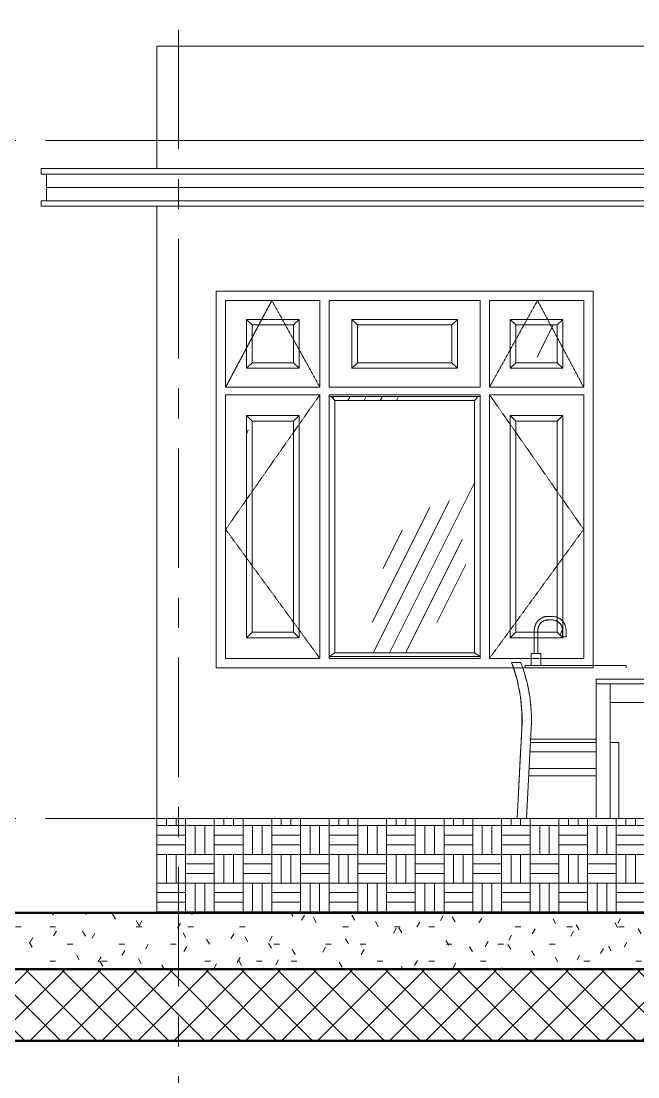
# Model space of a CAD drawing. Header units: millimetres. Extents: x 2164007 to 2324354, y -2513385 to -2308978.
# Drawn here: x 2254435 to 2257708, y -2502582 to -2496977 of the extents above; entities that cross this region are included whole.
import ezdxf

# ---------------------------------------------------------------- set-up
doc = ezdxf.new("R2010")
doc.units = ezdxf.units.MM
doc.linetypes.add('Dash 1_16_', pattern=[3.175, 1.5875, -1.5875])
doc.linetypes.add('Grid Line', pattern=[22.224999999999994, 12.7, -3.174999999999999, 3.174999999999999, -3.174999999999999])
for name, color, linetype, lineweight in [('A-DETL-GENF', 8, 'Continuous', 9), ('A-DETL-WIDE', 214, 'Continuous', 50), ('A-FLOR', 8, 'Continuous', 13), ('A-FLOR-PATT', 8, 'Continuous', 13), ('A-GLAZ', 8, 'Continuous', 13), ('A-WALL', 113, 'Continuous', 20), ('A-WALL-PATT', 8, 'Continuous', 50), ('I-FURN', 8, 'Continuous', 9), ('P-SANR-FIXT', 6, 'Continuous', 9), ('S-GRID', 8, 'Continuous', 9)]:
    doc.layers.add(name, color=color, linetype=linetype, lineweight=lineweight)
pattern_1 = [(58.997, (4651.846, 4116.619000000001), (-920.0859164882585, 2296.706267481752), [992.4019999999998, -595.4409999999999, 992.4019999999998, -1857.911]), (58.997, (4651.846, 4116.619000000001), (-920.0859164882585, 2296.706267481752), [-2580.244999999999, -595.4409999999999, 396.961, -865.5089999999998]), (58.997, (4594.696, 4164.170999999999), (-920.0859164882585, 2296.706267481752), [793.9219999999999, -992.4019999999998, 595.4409999999999, -2056.392]), (58.997, (4594.696, 4164.170999999999), (-920.0859164882585, 2296.706267481752), [-2381.764999999999, -595.4409999999999, 694.6809999999999, -766.2689999999998]), (58.997, (4594.696, 4306.826), (-920.0859164882585, 2296.706267481752), [595.4409999999999, -1190.882, 396.961, -2254.872]), (58.997, (4594.696, 4306.826), (-920.0859164882585, 2296.706267481752), [-2183.284, -595.4409999999999, 893.1619999999998, -766.2689999999998]), (58.997, (4766.146, 4164.170999999999), (-920.0859164882585, 2296.706267481752), [595.4409999999999, -1190.882, 496.2009999999999, -2155.632]), (58.997, (4937.596, 4306.826), (-920.0859164882585, 2296.706267481752), [297.7209999999999, -1488.603, 198.48, -2453.352]), (58.997, (4651.846, 4544.584), (-920.0859164882585, 2296.706267481752), [198.48, -1488.603, 198.48, -2552.592999999999]), (58.997, (4651.846, 4544.584), (-920.0859164882585, 2296.706267481752), [-1885.564, -793.9219999999999, 496.2009999999999, -1262.47]), (58.997, (5680.545999999999, 4401.929), (-920.0859164882585, 2296.706267481752), [992.4019999999998, -1488.603, 1190.882, -786.1169999999998]), (58.997, (5680.545999999999, 4259.274), (-920.0859164882585, 2296.706267481752), [1389.363, -992.4019999999998, 1488.603, -587.6369999999998]), (58.997, (5794.846, 4306.826), (-920.0859164882585, 2296.706267481752), [1587.843, -793.9219999999999, 1190.882, -865.5089999999998]), (58.997, (5966.295999999999, 4449.481), (-920.0859164882585, 2296.706267481752), [992.4019999999998, -1389.363, 793.9219999999999, -1262.47]), (58.997, (5794.846, 4734.791), (-920.0859164882585, 2296.706267481752), [496.2009999999999, -1984.804, 595.4409999999999, -1361.71]), (58.997, (6137.746, 4592.136), (-920.0859164882585, 2296.706267481752), [396.961, -1984.804, 396.961, -1659.431])]
pattern_2 = [(63.435, (4651.846, 2739.3), (-920.0997168973379, 2760.290932305043), [1143, -685.8, 1143, -685.8, -1454.051]), (63.435, (4651.846, 2739.3), (-920.0997168973379, 2760.290932305043), [-3657.6, 457.2, -996.8510000000001]), (63.435, (4594.696, 2796.45), (-920.0997168973379, 2760.290932305043), [914.4, -1143, 685.8, -685.8, -1682.651]), (63.435, (4594.696, 2796.45), (-920.0997168973379, 2760.290932305043), [-3429, 800.1, -882.551]), (63.435, (4594.696, 2967.9), (-920.0997168973379, 2760.290932305043), [685.8, -1371.6, 457.2, -685.8, -1911.251]), (63.435, (4594.696, 2967.9), (-920.0997168973379, 2760.290932305043), [-3200.4, 1028.7, -882.551]), (63.435, (4766.146, 2796.45), (-920.0997168973379, 2760.290932305043), [685.8, -1371.6, 571.5, -2482.751]), (63.435, (4937.596, 2967.9), (-920.0997168973379, 2760.290932305043), [342.9, -1714.5, 228.6, -2825.651]), (63.435, (4651.846, 3253.65), (-920.0997168973379, 2760.290932305043), [228.6, -1714.5, 228.6, -914.4, -2025.551]), (63.435, (4651.846, 3253.65), (-920.0997168973379, 2760.290932305043), [-3086.1, 571.5, -1454.051]), (63.435, (5680.545999999999, 3082.2), (-920.0997168973379, 2760.290932305043), [1143, -1714.5, 1371.6, -905.4110000000001]), (63.435, (5680.545999999999, 2910.75), (-920.0997168973379, 2760.290932305043), [1600.2, -1143, 1714.5, -676.811]), (63.435, (5794.846, 2967.9), (-920.0997168973379, 2760.290932305043), [1828.8, -914.4, 1371.6, -996.8510000000001]), (63.435, (5966.295999999999, 3139.35), (-920.0997168973379, 2760.290932305043), [1143, -1600.2, 914.4, -1454.051]), (63.435, (5794.846, 3482.25), (-920.0997168973379, 2760.290932305043), [571.5, -2286, 685.8, -1568.351]), (63.435, (6137.746, 3310.8), (-920.0997168973379, 2760.290932305043), [457.2, -2286, 457.2, -1911.251])]
pattern_3 = [(67.411, (1140.85, 2739.3), (-765.545300334225, 2760.297851282209), [1107.272, -664.363, 1107.272, -2072.964]), (67.411, (1140.85, 2739.3), (-765.545300334225, 2760.297851282209), [-2878.908, -664.363, 442.909, -965.692]), (67.411, (1093.298, 2796.45), (-765.545300334225, 2760.297851282209), [885.818, -1107.272, 664.363, -2294.419]), (67.411, (1093.298, 2796.45), (-765.545300334225, 2760.297851282209), [-2657.454, -664.363, 775.091, -854.965]), (67.411, (1093.298, 2967.9), (-765.545300334225, 2760.297851282209), [664.363, -1328.727, 442.909, -2515.873]), (67.411, (1093.298, 2967.9), (-765.545300334225, 2760.297851282209), [-2435.999, -664.363, 996.545, -854.965]), (67.411, (1235.953, 2796.45), (-765.545300334225, 2760.297851282209), [664.363, -1328.727, 553.636, -2405.146]), (67.411, (1378.608, 2967.9), (-765.545300334225, 2760.297851282209), [332.182, -1660.909, 221.454, -2737.328]), (67.411, (1140.85, 3253.65), (-765.545300334225, 2760.297851282209), [221.454, -1660.909, 221.454, -2848.055]), (67.411, (1140.85, 3253.65), (-765.545300334225, 2760.297851282209), [-2103.818, -885.818, 553.636, -1408.601]), (67.411, (1996.78, 3082.2), (-765.545300334225, 2760.297851282209), [1107.272, -1660.909, 1328.727, -877.11]), (67.411, (1996.78, 2910.75), (-765.545300334225, 2760.297851282209), [1550.181, -1107.272, 1660.909, -655.6560000000001]), (67.411, (2091.883, 2967.9), (-765.545300334225, 2760.297851282209), [1771.636, -885.818, 1328.727, -965.692]), (67.411, (2234.538, 3139.35), (-765.545300334225, 2760.297851282209), [1107.272, -1550.181, 885.818, -1408.601]), (67.411, (2091.883, 3482.25), (-765.545300334225, 2760.297851282209), [553.636, -2214.545, 664.363, -1519.328]), (67.411, (2377.193, 3310.8), (-765.545300334225, 2760.297851282209), [442.909, -2214.545, 442.909, -1851.51])]

# ---------------------------------------------------------------- blocks, each defined once
blk = doc.blocks.new('M_Sink Kitchen-Triple - 1100 x 535mm-319208-MC B-B')
at = {"layer": 'P-SANR-FIXT'}
for p, q in [((-2145.813450901416, 1073.050000000045), (-2168.038450901323, 1073.050000000045)), ((-2168.038450901323, 1054.000000000045), (-2145.813450901416, 1054.000000000045)), ((-2241.063450901319, 1000.025000000051), (-2241.063450901319, 876.2000000000771)), ((-2222.013450901321, 876.2000000000771), (-2222.013450901321, 1000.025000000051)), ((-2091.838450901418, 1000.025000000047), (-2091.838450901418, 965.1000000000482)), ((-2072.788450901411, 965.1000000000541), (-2091.838450901411, 965.1000000000541)), ((-2072.788450901418, 965.1000000000482), (-2072.788450901418, 1000.025000000047)), ((-2256.938450901328, 876.2000000000771), (-2256.938450901328, 812.7000000000438)), ((-2256.938450901323, 876.2000000000771), (-2256.938450901323, 812.7000000000438)), ((-2256.301619870738, 876.2000000000844), (-2231.538450901319, 876.2000000000844)), ((-2256.301619870736, 876.2000000000844), (-2256.301619870736, 876.2000000000844)), ((-2231.538450901319, 876.2000000000844), (-2206.775281931898, 876.2000000000844)), ((-2206.775281931896, 876.2000000000844), (-2206.775281931896, 876.2000000000844)), ((-2206.138450901322, 812.7000000000438), (-2206.138450901322, 876.2000000000771)), ((-2206.138450901322, 812.7000000000438), (-2206.138450901322, 876.2000000000771)), ((-2288.688450901323, 812.700000000052), (-1753.688450901323, 812.700000000052)), ((-2288.688450901323, 799.9999999999967), (-2288.688450901323, 812.700000000052)), ((-1753.688450901323, 799.9999999999967), (-1753.688450901323, 812.700000000052))]:
    blk.add_line(p, q, dxfattribs=at)
at = {"layer": 'P-SANR-FIXT', "flags": 128}
for points in [[(-2168.038450901323, 1073.050000000045), (-2170.958672030302, 1072.991587788966), (-2173.874221428421, 1072.816444602795), (-2176.780434838596, 1072.524850633276), (-2179.672662939327, 1072.117272368554), (-2182.546278782632, 1071.594361846904), (-2185.396685196164, 1070.956955613613), (-2188.219322137717, 1070.206073382692), (-2191.009673990314, 1069.342916405519), (-2193.763276786236, 1068.368865549128), (-2196.475725348413, 1067.285479087107), (-2199.142680337765, 1066.094490206683), (-2201.759875195241, 1064.797804236003), (-2204.323122967362, 1063.397495596006), (-2206.828323004495, 1061.895804481804), (-2209.271467520993, 1060.295133278829), (-2211.64864800681, 1058.598042719545), (-2213.956061480271, 1056.807247786835), (-2216.190016572036, 1054.925613370563), (-2218.346939430521, 1052.956149684403), (-2220.423379439257, 1050.902007450126), (-2222.416014737194, 1048.766472857112), (-2224.321657532917, 1046.552962305149), (-2226.137259204475, 1044.265016938936), (-2227.8599151765, 1041.906296982987), (-2229.486869566916, 1039.480575886071), (-2231.015519595765, 1036.991734284472), (-2232.443419749093, 1034.443753793837), (-2233.768285691259, 1031.840710639407), (-2234.987997919377, 1029.186769134942), (-2236.100605154077, 1026.486175020706), (-2237.104327461124, 1023.743248671192), (-2237.997559098942, 1020.962378183423), (-2238.778871087457, 1018.148012356964), (-2239.447013494158, 1015.304653576768), (-2240.000917433729, 1012.436850610341), (-2240.439696778017, 1009.549191330654), (-2240.762649573681, 1006.646295376556), (-2240.969259165136, 1003.732806762324), (-2241.059195021114, 1000.813386448232), (-2241.063450901319, 1000.025000000051)], [(-2097.071978044353, 1054.402563835919), (-2099.285488596314, 1056.308206631641), (-2101.573433962527, 1058.123808303203), (-2103.932153918476, 1059.846464275228), (-2106.357875015394, 1061.473418665644), (-2108.846716616991, 1063.002068694494), (-2111.394697107628, 1064.429968847819), (-2113.99774026206, 1065.754834789984), (-2116.651681766521, 1066.974547018103), (-2119.352275880757, 1068.087154252803), (-2122.095202230275, 1069.090876559848), (-2124.876072718042, 1069.984108197666), (-2127.690438544501, 1070.765420186183), (-2130.533797324695, 1071.433562592888), (-2133.401600291124, 1071.987466532455), (-2136.289259570813, 1072.426245876745), (-2139.19215552491, 1072.74919867241), (-2142.105644139141, 1072.955808263864), (-2145.025064453238, 1073.045744119838), (-2145.813450901416, 1073.050000000045)], [(-2222.013450901321, 1000.025000000051), (-2221.970276658346, 1002.183424312772), (-2221.840822999003, 1004.338395607037), (-2221.625297021534, 1006.486466388467), (-2221.324043521519, 1008.624200202054), (-2220.937544440301, 1010.748177129715), (-2220.466418093957, 1012.854999261451), (-2219.911418184144, 1014.941296131301), (-2219.273432592319, 1017.003730109304), (-2218.553481959334, 1019.039001741073), (-2217.752718052628, 1021.043855026159), (-2216.872421923617, 1023.015082626986), (-2215.914001858331, 1024.949530999903), (-2214.878991124423, 1026.844105440165), (-2213.769045518271, 1028.695775032829), (-2212.585940716069, 1030.501577501545), (-2211.331569433126, 1032.258623947583), (-2210.0079383959, 1033.964103471445), (-2208.617165131701, 1035.615287669711), (-2207.16147458106, 1037.209534999887), (-2205.643195538335, 1038.744295006349), (-2204.064756926105, 1040.217112400472), (-2202.428683909437, 1041.625630988619), (-2200.737593856153, 1042.967597441508), (-2198.99419214958, 1044.240864899094), (-2197.201267860554, 1045.443396405052), (-2195.36168928546, 1046.573268165508), (-2193.4783993576, 1047.628672626662), (-2191.554410939108, 1048.607921366523), (-2189.592802001023, 1049.509447796001), (-2187.5967106992, 1050.331809665131), (-2185.569330353903, 1051.073691370334), (-2183.513904341205, 1051.733906059157), (-2181.433720904258, 1052.311397528929), (-2179.332107892812, 1052.805241916494), (-2177.212427439364, 1053.214649176171), (-2175.078070580462, 1053.538964343695), (-2172.932451831786, 1053.777668583968), (-2170.779003725614, 1053.930380021129), (-2168.621171319542, 1053.99685434946), (-2168.038450901323, 1054.000000000045)], [(-2145.813450901416, 1054.000000000045), (-2143.655026588693, 1053.95682575707), (-2141.50005529443, 1053.827372097729), (-2139.351984512996, 1053.61184612026), (-2137.214250699413, 1053.310592620247), (-2135.090273771753, 1052.924093539026), (-2132.983451640012, 1052.452967192685), (-2130.897154770169, 1051.897967282868), (-2128.834720792162, 1051.259981691047), (-2126.799449160394, 1050.540031058064), (-2124.794595875306, 1049.739267151354), (-2122.823368274482, 1048.858971022347), (-2120.888919901563, 1047.90055095706), (-2118.994345461301, 1046.865540223148), (-2117.142675868637, 1045.755594616997), (-2115.33687339992, 1044.572489814797), (-2113.57982695388, 1043.31811853185), (-2111.87434743002, 1041.99448749463), (-2110.223163231757, 1040.603714230425), (-2108.628915901576, 1039.148023679787), (-2107.094155895116, 1037.629744637059), (-2105.621338500991, 1036.051306024831), (-2104.212819912846, 1034.415233008168), (-2102.870853459955, 1032.724142954879), (-2101.597586002371, 1030.980741248309), (-2100.395054496411, 1029.187816959278), (-2099.265182735957, 1027.348238384186), (-2098.209778274801, 1025.464948456326), (-2097.23052953494, 1023.540960037834), (-2096.329003105462, 1021.579351099749), (-2095.506641236335, 1019.583259797928), (-2094.764759531126, 1017.555879452627), (-2094.104544842306, 1015.500453439931), (-2093.527053372534, 1013.420270002984), (-2093.033208984971, 1011.318656991535), (-2092.62380172529, 1009.19897653809), (-2092.29948655777, 1007.064619679188), (-2092.060782317497, 1004.919000930508), (-2091.908070880334, 1002.765552824336), (-2091.841596552005, 1000.60772041827), (-2091.838450901418, 1000.025000000047)], [(-2072.788450901416, 1000.025000000047), (-2072.846863112497, 1002.945221129024), (-2073.022006298669, 1005.860770527145), (-2073.313600268187, 1008.766983937323), (-2073.721178532914, 1011.659212038055), (-2074.244089054561, 1014.532827881358), (-2074.881495287846, 1017.383234294888), (-2075.632377518772, 1020.205871236442), (-2076.495534495947, 1022.996223089038), (-2077.469585352337, 1025.749825884962), (-2078.552971814356, 1028.462274447137), (-2079.743960694778, 1031.129229436493), (-2081.04064666546, 1033.746424293961), (-2082.440955305457, 1036.309672066086), (-2083.942646419661, 1038.814872103219), (-2085.543317622636, 1041.258016619719), (-2087.240408181914, 1043.635197105536), (-2089.03120311463, 1045.942610578997), (-2090.912837530902, 1048.176565670765), (-2092.882301217063, 1050.333488529247), (-2094.936443451339, 1052.409928537985), (-2097.071625558911, 1054.402234937041)]]:
    blk.add_lwpolyline(points, dxfattribs=at)
blk = doc.blocks.new('dining_table_and_chair6 ghe  - dining_table_and_chair6 ghe -380030-mc b-b')
at = {"layer": 'I-FURN'}
for p, q in [((-2312.652062901289, 829.0066947750827), (-2361.681502609716, 829.0066947750877)), ((-581.4114020866197, 829.0066947750877), (-630.4408417950467, 829.0066947750827)), ((-1913.46025827878, 740), (-963.4602582787734, 740)), ((-1913.46025827878, 715), (-1913.46025827878, 740)), ((-963.4602582787734, 715), (-963.4602582787734, 740)), ((-1913.46025827878, 715), (-1838.46025827878, 715)), ((-1913.46025827878, 0), (-1913.46025827878, 715)), ((-963.4602582787734, 715), (-1913.46025827878, 715)), ((-1838.46025827878, 0), (-1838.46025827878, 715)), ((-1038.460258278773, 715), (-963.4602582787734, 715)), ((-1038.460258278773, 0), (-1038.460258278773, 715)), ((-963.4602582787734, 0), (-963.4602582787734, 715)), ((-1038.460258278773, 615), (-1838.46025827878, 615)), ((-2306.766538846277, 479.6815501385452), (-2331.905583652085, 0)), ((-2307.607640215509, 479.3421766821633), (-2311.546452348169, 404.1851639915832)), ((-2307.607640215509, 479.3421766821633), (-2311.546452348169, 404.1851639915832)), ((-2282.728899212122, 2.782559561470894e-16), (-2257.607640215511, 479.3421766821581)), ((-685.4852644808241, 479.3421766821581), (-660.3640054842136, 0)), ((-611.1873210442509, 2.118279510132659e-14), (-636.3263658500582, 479.6815501385452)), ((-631.546452348162, 404.1851639915831), (-635.4852644808225, 479.3421766821633)), ((-631.546452348162, 404.1851639915831), (-635.4852644808225, 479.3421766821633)), ((-2311.546452348171, 404.1851639915837), (-2314.163250160319, 354.253687253855)), ((-2261.546452348171, 404.1851639915822), (-2264.166841312323, 354.1851639915821)), ((-1913.460258278779, 404.1851639915833), (-2261.546452348171, 404.1851639915822)), ((-1913.460258278781, 421.5816461160662), (-2260.634741352692, 421.5816461160662)), ((-1791.546452348172, 404.1851639915837), (-1838.46025827878, 404.1851639915836)), ((-1791.546452348171, 0), (-1791.546452348172, 404.1851639915837)), ((-1151.546452348164, 404.1851639915837), (-1151.546452348165, 0)), ((-1101.546452348164, 404.1851639915836), (-1151.546452348164, 404.1851639915837)), ((-1038.460258278774, 421.5816461160662), (-1101.546452348165, 421.5816461160662)), ((-1101.546452348163, 404.1851639915824), (-1101.546452348163, 421.581646116073)), ((-1101.546452348164, 404.1851639915836), (-1101.546452348164, 354.1851639915835)), ((-1038.460258278773, 404.1851639915834), (-1101.546452348164, 404.1851639915836)), ((-1101.546452348165, -1.353583911622991e-13), (-1101.546452348164, 404.1851639915836)), ((-682.4581633436424, 421.5816461160662), (-963.4602582787757, 421.5816461160662)), ((-681.5464523481637, 404.1851639915822), (-963.4602582787744, 404.1851639915831)), ((-678.926063384012, 354.1851639915821), (-681.5464523481637, 404.1851639915822)), ((-628.9296545360169, 354.253687253855), (-631.546452348164, 404.1851639915837)), ((-2314.163250160316, 354.2536872538543), (-2332.728899212119, 0)), ((-2314.163250160316, 354.2536872538543), (-2332.728899212119, 0)), ((-2264.166841312323, 354.1851639915821), (-1913.460258278779, 354.1851639915833)), ((-1101.546452348164, 354.1851639915835), (-1038.460258278773, 354.1851639915834)), ((-963.4602582787743, 354.1851639915831), (-678.926063384012, 354.1851639915821)), ((-610.3640054842119, 2.114974861910923e-14), (-628.9296545360149, 354.2536872538543)), ((-610.3640054842119, 1.878475030557534e-30), (-628.9296545360149, 354.2536872538543)), ((-2270.902829193297, 225.6548585078486), (-1913.460258278778, 225.6548585078498)), ((-1913.460258278778, 265.6548585078498), (-2268.806518021976, 265.6548585078486)), ((-1038.460258278773, 265.6548585078498), (-1101.546452348164, 265.6548585078501)), ((-1101.546452348165, 225.65485850785), (-1038.460258278773, 225.6548585078498)), ((-674.2863866743597, 265.6548585078486), (-963.4602582787745, 265.6548585078496)), ((-963.4602582787747, 225.6548585078496), (-672.1900755030384, 225.6548585078486))]:
    blk.add_line(p, q, dxfattribs=at)
for centre, radius, start, end in [((-3161.470997035986, 524.0912590242863), 855.03515278098, 358.1579019277321, 20.89224669106498), ((-3161.470997035984, 524.0912590242863), 855.0351527809795, 15.06037199234323, 20.89224669106498), ((-3161.470997035984, 524.0912590242863), 855.0351527809795, 15.06037199234323, 20.89224669106498), ((-3160.629895666753, 524.430632480668), 855.0351527809797, 356.9999999999994, 20.86790689376646), ((-3111.470997035987, 524.0912590242864), 855.0351527809793, 15.05990914096256, 20.89224669106531), ((-3111.470997035987, 524.0912590242864), 855.0351527809794, 356.9999999999997, 20.89224669106532), ((168.3780923396514, 524.0912590242864), 855.03515278098, 159.1077533089343, 182.9999999999992), ((168.3780923396516, 524.0912590242864), 855.03515278098, 159.1077533089343, 164.9400908590395), ((217.5369909704175, 524.430632480668), 855.0351527809796, 159.1320931062339, 183.0000000000003), ((218.378092339651, 524.0912590242863), 855.0351527809795, 159.1077533089354, 181.8420980722675), ((218.3780923396531, 524.0912590242863), 855.0351527809793, 159.1077533089354, 164.9396280076587), ((218.3780923396531, 524.0912590242863), 855.0351527809793, 159.1077533089354, 164.9396280076587), ((-3161.470997035984, 524.0912590242863), 855.0351527809795, 9.228044721656266, 13.12098259585355), ((-3161.470997035984, 524.0912590242863), 855.0351527809795, 9.228044721656266, 13.12098259585355), ((-3111.470997035987, 524.0912590242864), 855.0351527809789, 9.227189888118092, 13.12131362913391), ((168.3780923396516, 524.0912590242864), 855.0351527809796, 166.8786863708531, 170.772810111883), ((218.3780923396531, 524.0912590242863), 855.0351527809795, 166.879017404115, 170.7719552783468), ((218.3780923396531, 524.0912590242863), 855.0351527809795, 166.879017404115, 170.7719552783468), ((-3161.470997035984, 524.0912590242863), 855.0351527809796, 3.395193703268405, 6.903974272885061), ((-3161.470997035984, 524.0912590242863), 855.0351527809796, 3.395193703268405, 6.903974272885061), ((-3111.470997035987, 524.0912590242864), 855.0351527809792, 3.394014035722178, 6.904564226480725), ((168.3780923396516, 524.0912590242864), 855.0351527809798, 173.0954357735095, 176.6059859642748), ((218.3780923396531, 524.0912590242863), 855.0351527809795, 173.0960257270911, 176.6048062967347), ((218.3780923396531, 524.0912590242863), 855.0351527809795, 173.0960257270911, 176.6048062967347), ((-3161.470997035984, 524.0912590242863), 855.0351527809794, 356.9999999999994, 0.9090067078409683), ((-3161.470997035984, 524.0912590242863), 855.0351527809794, 356.9999999999994, 0.9090067078409683), ((-3111.470997035987, 524.0912590242864), 855.0351527809792, 358.1579019277325, 0.909836842027024), ((168.3780923396516, 524.0912590242864), 855.0351527809795, 179.0901631579861, 181.8420980722664), ((218.3780923396531, 524.0912590242863), 855.0351527809796, 179.0909932921531, 183.0000000000003), ((218.3780923396531, 524.0912590242863), 855.0351527809796, 179.0909932921531, 183.0000000000003)]:
    blk.add_arc(centre, radius, start, end, dxfattribs=at)
blk = doc.blocks.new('SO2000X2000X700 - S3-1099097-mc b-b')
at = {"layer": 'A-GLAZ', "lineweight": 9}
h = blk.add_hatch(dxfattribs=at)
h.set_pattern_fill('FP_11', color=256, style=0, pattern_type=2)
h.set_pattern_definition(pattern_3)
h.paths.add_polyline_path([(-2089.038833191773, 2390), (-2089.038833191773, 2650), (-2119.038833191777, 2620), (-2119.038833191777, 2420)], flags=0)
h = blk.add_hatch(dxfattribs=at)
h.set_pattern_fill('FP_2', color=256, style=0, pattern_type=2)
h.set_pattern_definition(pattern_2)
h.paths.add_polyline_path([(-2295.579326436045, 2420), (-2119.038833191777, 2420), (-2119.038833191777, 2620), (-2339.038833191777, 2620), (-2339.038833191777, 2420)], flags=0)
h = blk.add_hatch(dxfattribs=at)
h.set_pattern_fill('FP_8', color=256, style=0, pattern_type=2)
h.set_pattern_definition(pattern_1)
h.paths.add_polyline_path([(-3655.286161870593, 2390), (-3489.038833191773, 2390), (-3519.038833191774, 2420), (-3739.038833191772, 2420), (-3769.038833191774, 2390)], flags=0)
h = blk.add_hatch(dxfattribs=at)
h.set_pattern_fill('FP_8', color=256, style=0, pattern_type=2)
h.set_pattern_definition(pattern_1)
h.paths.add_polyline_path([(-2295.579326436045, 2390), (-2089.038833191773, 2390), (-2119.038833191777, 2420), (-2339.038833191777, 2420), (-2369.03883319177, 2390)], flags=0)
h = blk.add_hatch(dxfattribs=at)
h.set_pattern_fill('FP_9', color=256, style=0, pattern_type=2)
h.set_pattern_definition([(58.997, (4651.846, 1135.895), (-920.0859164882585, 2296.706267481752), [992.4019999999998, -595.4409999999999, 992.4019999999998, -1857.911]), (58.997, (4651.846, 1135.895), (-920.0859164882585, 2296.706267481752), [-2580.244999999999, -595.4409999999999, 396.961, -865.5089999999998]), (58.997, (4594.696, 1183.447), (-920.0859164882585, 2296.706267481752), [793.9219999999999, -992.4019999999998, 595.4409999999999, -2056.392]), (58.997, (4594.696, 1183.447), (-920.0859164882585, 2296.706267481752), [-2381.764999999999, -595.4409999999999, 694.6809999999999, -766.2689999999998]), (58.997, (4594.696, 1326.102), (-920.0859164882585, 2296.706267481752), [595.4409999999999, -1190.882, 396.961, -2254.872]), (58.997, (4594.696, 1326.102), (-920.0859164882585, 2296.706267481752), [-2183.284, -595.4409999999999, 893.1619999999998, -766.2689999999998]), (58.997, (4766.146, 1183.447), (-920.0859164882585, 2296.706267481752), [595.4409999999999, -1190.882, 496.2009999999999, -2155.632]), (58.997, (4937.596, 1326.102), (-920.0859164882585, 2296.706267481752), [297.7209999999999, -1488.603, 198.48, -2453.352]), (58.997, (4651.846, 1563.861), (-920.0859164882585, 2296.706267481752), [198.48, -1488.603, 198.48, -2552.592999999999]), (58.997, (4651.846, 1563.861), (-920.0859164882585, 2296.706267481752), [-1885.564, -793.9219999999999, 496.2009999999999, -1262.47]), (58.997, (5680.545999999999, 1421.206), (-920.0859164882585, 2296.706267481752), [992.4019999999998, -1488.603, 1190.882, -786.1169999999998]), (58.997, (5680.545999999999, 1278.551), (-920.0859164882585, 2296.706267481752), [1389.363, -992.4019999999998, 1488.603, -587.6369999999998]), (58.997, (5794.846, 1326.102), (-920.0859164882585, 2296.706267481752), [1587.843, -793.9219999999999, 1190.882, -865.5089999999998]), (58.997, (5966.295999999999, 1468.757), (-920.0859164882585, 2296.706267481752), [992.4019999999998, -1389.363, 793.9219999999999, -1262.47]), (58.997, (5794.846, 1754.067), (-920.0859164882585, 2296.706267481752), [496.2009999999999, -1984.804, 595.4409999999999, -1361.71]), (58.997, (6137.746, 1611.412), (-920.0859164882585, 2296.706267481752), [396.961, -1984.804, 396.961, -1659.431])])
h.paths.add_polyline_path([(-3299.038833191772, 2220), (-2559.03883319177, 2220), (-2539.038833191768, 2240.000000000002), (-3319.038833191773, 2240.000000000002)], flags=0)
h = blk.add_hatch(dxfattribs=at)
h.set_pattern_fill('FP_2', color=256, style=0, pattern_type=2)
h.set_pattern_definition(pattern_2)
h.paths.add_polyline_path([(-3299.038833191772, 879.9999999999992), (-2559.03883319177, 879.9999999999992), (-2559.03883319177, 2220), (-3299.038833191772, 2220), (-3299.038833191772, 1447.89981950743)], flags=0)
h = blk.add_hatch(dxfattribs=at)
h.set_pattern_fill('FP_7', color=256, style=0, pattern_type=2)
h.set_pattern_definition([(67.411, (3561.573, 2739.3), (-765.545300334225, 2760.297851282209), [1107.272, -664.363, 1107.272, -2072.964]), (67.411, (3561.573, 2739.3), (-765.545300334225, 2760.297851282209), [-2878.908, -664.363, 442.909, -965.692]), (67.411, (3514.022, 2796.45), (-765.545300334225, 2760.297851282209), [885.818, -1107.272, 664.363, -2294.419]), (67.411, (3514.022, 2796.45), (-765.545300334225, 2760.297851282209), [-2657.454, -664.363, 775.091, -854.965]), (67.411, (3514.022, 2967.9), (-765.545300334225, 2760.297851282209), [664.363, -1328.727, 442.909, -2515.873]), (67.411, (3514.022, 2967.9), (-765.545300334225, 2760.297851282209), [-2435.999, -664.363, 996.545, -854.965]), (67.411, (3656.677, 2796.45), (-765.545300334225, 2760.297851282209), [664.363, -1328.727, 553.636, -2405.146]), (67.411, (3799.332, 2967.9), (-765.545300334225, 2760.297851282209), [332.182, -1660.909, 221.454, -2737.328]), (67.411, (3561.573, 3253.65), (-765.545300334225, 2760.297851282209), [221.454, -1660.909, 221.454, -2848.055]), (67.411, (3561.573, 3253.65), (-765.545300334225, 2760.297851282209), [-2103.818, -885.818, 553.636, -1408.601]), (67.411, (4417.503, 3082.2), (-765.545300334225, 2760.297851282209), [1107.272, -1660.909, 1328.727, -877.11]), (67.411, (4417.503, 2910.75), (-765.545300334225, 2760.297851282209), [1550.181, -1107.272, 1660.909, -655.6560000000001]), (67.411, (4512.607, 2967.9), (-765.545300334225, 2760.297851282209), [1771.636, -885.818, 1328.727, -965.692]), (67.411, (4655.262, 3139.35), (-765.545300334225, 2760.297851282209), [1107.272, -1550.181, 885.818, -1408.601]), (67.411, (4512.607, 3482.25), (-765.545300334225, 2760.297851282209), [553.636, -2214.545, 664.363, -1519.328]), (67.411, (4797.917, 3310.8), (-765.545300334225, 2760.297851282209), [442.909, -2214.545, 442.909, -1851.51])])
h.paths.add_polyline_path([(-3769.038833191774, 959.9999999999983), (-3739.038833191774, 989.9999999999958), (-3739.038833191774, 2110.000000000001), (-3769.038833191774, 2140.000000000001), (-3769.038833191774, 1240.000000000006)], flags=0)
h = blk.add_hatch(dxfattribs=at)
h.set_pattern_fill('FP_11', color=256, style=0, pattern_type=2)
h.set_pattern_definition(pattern_3)
h.paths.add_polyline_path([(-2089.038833191773, 959.9999999999983), (-2089.038833191773, 2140.000000000001), (-2119.038833191775, 2110.000000000001), (-2119.038833191775, 989.9999999999958)], flags=0)
h = blk.add_hatch(dxfattribs=at)
h.set_pattern_fill('FP_2', color=256, style=0, pattern_type=2)
h.set_pattern_definition(pattern_2)
h.paths.add_polyline_path([(-2339.038833191777, 989.9999999999958), (-2119.038833191775, 989.9999999999958), (-2119.038833191775, 2110.000000000001), (-2339.038833191777, 2110.000000000001), (-2339.038833191777, 1447.89981950743)], flags=0)
h = blk.add_hatch(dxfattribs=at)
h.set_pattern_fill('FP_6', color=256, style=0, pattern_type=2)
h.set_pattern_definition([(58.997, (4651.846, 3676.619), (-920.0859164882585, 2296.706267481752), [992.4019999999998, -595.4409999999999, 992.4019999999998, -1857.911]), (58.997, (4651.846, 3676.619), (-920.0859164882585, 2296.706267481752), [-2580.244999999999, -595.4409999999999, 396.961, -865.5089999999998]), (58.997, (4594.696, 3724.171), (-920.0859164882585, 2296.706267481752), [793.9219999999999, -992.4019999999998, 595.4409999999999, -2056.392]), (58.997, (4594.696, 3724.171), (-920.0859164882585, 2296.706267481752), [-2381.764999999999, -595.4409999999999, 694.6809999999999, -766.2689999999998]), (58.997, (4594.696, 3866.826), (-920.0859164882585, 2296.706267481752), [595.4409999999999, -1190.882, 396.961, -2254.872]), (58.997, (4594.696, 3866.826), (-920.0859164882585, 2296.706267481752), [-2183.284, -595.4409999999999, 893.1619999999998, -766.2689999999998]), (58.997, (4766.146, 3724.171), (-920.0859164882585, 2296.706267481752), [595.4409999999999, -1190.882, 496.2009999999999, -2155.632]), (58.997, (4937.596, 3866.826), (-920.0859164882585, 2296.706267481752), [297.7209999999999, -1488.603, 198.48, -2453.352]), (58.997, (4651.846, 4104.584), (-920.0859164882585, 2296.706267481752), [198.48, -1488.603, 198.48, -2552.592999999999]), (58.997, (4651.846, 4104.584), (-920.0859164882585, 2296.706267481752), [-1885.564, -793.9219999999999, 496.2009999999999, -1262.47]), (58.997, (5680.545999999999, 3961.929), (-920.0859164882585, 2296.706267481752), [992.4019999999998, -1488.603, 1190.882, -786.1169999999998]), (58.997, (5680.545999999999, 3819.274), (-920.0859164882585, 2296.706267481752), [1389.363, -992.4019999999998, 1488.603, -587.6369999999998]), (58.997, (5794.846, 3866.826), (-920.0859164882585, 2296.706267481752), [1587.843, -793.9219999999999, 1190.882, -865.5089999999998]), (58.997, (5966.295999999999, 4009.481), (-920.0859164882585, 2296.706267481752), [992.4019999999998, -1389.363, 793.9219999999999, -1262.47]), (58.997, (5794.846, 4294.791), (-920.0859164882585, 2296.706267481752), [496.2009999999999, -1984.804, 595.4409999999999, -1361.71]), (58.997, (6137.746, 4152.136), (-920.0859164882585, 2296.706267481752), [396.961, -1984.804, 396.961, -1659.431])])
h.paths.add_polyline_path([(-3769.038833191774, 959.9999999999983), (-3489.038833191773, 959.9999999999983), (-3519.038833191772, 989.9999999999958), (-3739.038833191774, 989.9999999999958)], flags=0)
h = blk.add_hatch(dxfattribs=at)
h.set_pattern_fill('FP_10', color=256, style=0, pattern_type=2)
h.set_pattern_definition([(54.736, (4651.846, 3414.547), (-920.1106918514627, 1951.815132022145), [885.3639999999999, -531.2180000000001, 885.3639999999999, -1657.522]), (54.736, (4651.846, 3414.547), (-920.1106918514627, 1951.815132022145), [-2301.946, -531.2180000000001, 354.146, -772.158]), (54.736, (4594.696, 3454.959), (-920.1106918514627, 1951.815132022145), [708.291, -885.3639999999999, 531.2180000000001, -1834.595]), (54.736, (4594.696, 3454.959), (-920.1106918514627, 1951.815132022145), [-2124.874, -531.2180000000001, 619.755, -683.6210000000001]), (54.736, (4594.696, 3576.192), (-920.1106918514627, 1951.815132022145), [531.2180000000001, -1062.437, 354.146, -2011.667]), (54.736, (4594.696, 3576.192), (-920.1106918514627, 1951.815132022145), [-1947.801, -531.2180000000001, 796.828, -683.6210000000001]), (54.736, (4766.146, 3454.959), (-920.1106918514627, 1951.815132022145), [531.2180000000001, -1062.437, 442.682, -1923.131]), (54.736, (4937.596, 3576.192), (-920.1106918514627, 1951.815132022145), [265.609, -1328.046, 177.073, -2188.74]), (54.736, (4651.846, 3778.248), (-920.1106918514627, 1951.815132022145), [177.073, -1328.046, 177.073, -2277.277]), (54.736, (4651.846, 3778.248), (-920.1106918514627, 1951.815132022145), [-1682.192, -708.291, 442.682, -1126.303]), (54.736, (5680.545999999999, 3657.014), (-920.1106918514627, 1951.815132022145), [885.3639999999999, -1328.046, 1062.437, -701.329]), (54.736, (5680.545999999999, 3535.781), (-920.1106918514627, 1951.815132022145), [1239.51, -885.3639999999999, 1328.046, -524.256]), (54.736, (5794.846, 3576.192), (-920.1106918514627, 1951.815132022145), [1416.582, -708.291, 1062.437, -772.158]), (54.736, (5966.295999999999, 3697.426), (-920.1106918514627, 1951.815132022145), [885.3639999999999, -1239.51, 708.291, -1126.303]), (54.736, (5794.846, 3939.892), (-920.1106918514627, 1951.815132022145), [442.682, -1770.728, 531.2180000000001, -1214.84]), (54.736, (6137.746, 3818.659), (-920.1106918514627, 1951.815132022145), [354.146, -1770.728, 354.146, -1480.449])])
h.paths.add_polyline_path([(-2529.038833191768, 859.9999999999973), (-2559.03883319177, 879.9999999999992), (-3299.038833191772, 879.9999999999992), (-3329.038833191772, 859.9999999999973)], flags=0)
at = {"layer": 'A-GLAZ'}
for p, q in [((-3929.038833191763, 2800), (-3929.038833191763, 800)), ((-1929.038833191764, 2800), (-3929.038833191763, 2800)), ((-3379.038833191762, 2750), (-3879.038833191763, 2750)), ((-3879.038833191763, 2750), (-3879.038833191763, 2290.000000000001)), ((-3879.038833191763, 2290.000000000001), (-3879.038833191763, 2750)), ((-3879.038833191763, 2750), (-3379.038833191763, 2750)), ((-3379.038833191762, 2290.000000000001), (-3379.038833191762, 2750)), ((-3379.038833191763, 2290), (-3379.038833191763, 2750)), ((-3329.038833191763, 2750), (-3329.038833191763, 2290)), ((-3329.038833191763, 2750), (-2529.03883319176, 2750)), ((-3329.038833191763, 2750), (-3329.038833191763, 2290.000000000001)), ((-2529.038833191757, 2750), (-3329.038833191763, 2750)), ((-2529.03883319176, 2290), (-2529.03883319176, 2750)), ((-2529.038833191757, 2290.000000000001), (-2529.038833191757, 2750)), ((-2479.038833191774, 2750), (-2479.038833191772, 2289.999999999997)), ((-1979.038833191774, 2750.000000000003), (-2479.038833191774, 2750)), ((-2479.038833191761, 2750), (-2479.038833191761, 2290)), ((-2479.038833191761, 2750), (-1979.038833191764, 2750)), ((-1979.038833191771, 2290), (-1979.038833191774, 2750.000000000003)), ((-1979.038833191764, 2750), (-1979.038833191764, 2290.000000000001)), ((-1929.038833191764, 800), (-1929.038833191764, 2800)), ((-3769.038833191764, 2650), (-3739.038833191763, 2620)), ((-3769.038833191763, 2390), (-3769.038833191763, 2650)), ((-3769.038833191763, 2650), (-3489.038833191763, 2650)), ((-3519.038833191764, 2620), (-3489.038833191764, 2650)), ((-3489.038833191763, 2650), (-3489.038833191763, 2390)), ((-3209.038833191763, 2650), (-3179.038833191763, 2620)), ((-3209.038833191762, 2390), (-3209.038833191762, 2650)), ((-3209.038833191762, 2650), (-2649.038833191761, 2650)), ((-2679.038833191762, 2620), (-2649.038833191761, 2650)), ((-2649.038833191761, 2650), (-2649.038833191761, 2390)), ((-2369.038833191773, 2649.999999999999), (-2089.038833191773, 2650.000000000001)), ((-2369.038833191772, 2389.999999999998), (-2369.038833191773, 2649.999999999999)), ((-2369.038833191761, 2650), (-2339.038833191767, 2620)), ((-2119.038833191768, 2620), (-2089.038833191763, 2650)), ((-2089.038833191773, 2650.000000000001), (-2089.038833191772, 2390)), ((-3519.038833191764, 2620), (-3739.038833191763, 2620)), ((-3739.038833191763, 2620), (-3739.038833191763, 2420)), ((-3519.038833191764, 2420), (-3519.038833191764, 2620)), ((-2679.038833191762, 2620), (-3179.038833191763, 2620)), ((-3179.038833191763, 2620), (-3179.038833191763, 2420)), ((-2679.038833191762, 2420), (-2679.038833191762, 2620)), ((-2119.038833191768, 2620), (-2339.038833191767, 2620)), ((-2339.038833191766, 2620), (-2339.038833191766, 2420)), ((-2119.038833191768, 2420), (-2119.038833191768, 2620)), ((-3769.038833191764, 2390), (-3739.038833191763, 2420)), ((-3739.038833191763, 2420), (-3519.038833191764, 2420)), ((-3489.038833191764, 2390), (-3519.038833191764, 2420)), ((-3209.038833191763, 2390), (-3179.038833191763, 2420)), ((-3179.038833191763, 2420), (-2679.038833191762, 2420)), ((-2649.038833191761, 2390), (-2679.038833191762, 2420)), ((-2369.038833191761, 2390), (-2339.038833191766, 2420)), ((-2339.038833191767, 2420), (-2119.038833191768, 2420)), ((-2089.038833191763, 2390), (-2119.038833191768, 2420)), ((-3489.038833191763, 2390), (-3769.038833191763, 2390)), ((-2649.038833191761, 2390), (-3209.038833191762, 2390)), ((-2089.038833191772, 2390), (-2369.038833191772, 2389.999999999998)), ((-3879.038833191763, 2290.000000000001), (-3379.038833191762, 2290.000000000001)), ((-3879.038833191763, 2290), (-3379.038833191763, 2290)), ((-3379.038833191762, 2250.000000000001), (-3879.038833191763, 2250.000000000001)), ((-3879.038833191763, 2250.000000000001), (-3879.038833191763, 850)), ((-3379.038833191763, 2250.000000000001), (-3879.038833191763, 2250.000000000001)), ((-3879.038833191763, 850), (-3879.038833191763, 2250.000000000001)), ((-3379.038833191762, 850), (-3379.038833191762, 2250.000000000001)), ((-3379.038833191763, 850), (-3379.038833191763, 2250.000000000001)), ((-3329.038833191763, 2290), (-2529.03883319176, 2290)), ((-3329.038833191763, 2290.000000000001), (-2529.038833191757, 2290.000000000001)), ((-3329.038833191763, 2250.000000000001), (-3329.038833191763, 850)), ((-2529.03883319176, 2250.000000000001), (-3329.038833191763, 2250.000000000001)), ((-2529.03883319176, 850), (-2529.03883319176, 2250.000000000001)), ((-2479.038833191772, 2289.999999999997), (-1979.038833191771, 2290)), ((-2479.038833191761, 2290), (-1979.038833191764, 2290)), ((-2479.038833191761, 2250.000000000001), (-2479.038833191761, 850)), ((-1979.038833191764, 2250.000000000001), (-2479.038833191761, 2250.000000000001)), ((-2479.038833191761, 2250.000000000001), (-2479.038833191761, 850)), ((-1979.038833191764, 2250.000000000001), (-2479.038833191761, 2250.000000000001)), ((-1979.038833191764, 850), (-1979.038833191764, 2250.000000000001)), ((-1979.038833191764, 2250.000000000001), (-1979.038833191764, 850)), ((-2529.03883319176, 2240.000000000001), (-3329.038833191763, 2240.000000000001)), ((-3319.162289981888, 2240.123456790127), (-3299.038833191762, 2220.000000000001)), ((-2559.03883319176, 2220.000000000001), (-3299.038833191762, 2220.000000000001)), ((-3299.038833191762, 2220.000000000001), (-3299.038833191762, 880)), ((-2559.03883319176, 2220.000000000001), (-2539.038833191757, 2240.000000000005)), ((-2559.03883319176, 880), (-2559.03883319176, 2220.000000000001)), ((-3769.038833191764, 2140.000000000001), (-3739.038833191764, 2110.000000000001)), ((-3769.038833191763, 959.9999999999994), (-3769.038833191763, 2140.000000000001)), ((-3769.038833191763, 2140.000000000001), (-3489.038833191763, 2140.000000000001)), ((-3519.038833191762, 2110.000000000001), (-3489.038833191764, 2140.000000000001)), ((-3489.038833191763, 2140.000000000001), (-3489.038833191763, 959.9999999999994)), ((-2369.038833191761, 2140.000000000001), (-2339.038833191767, 2110.000000000001)), ((-2369.038833191762, 959.9999999999994), (-2369.038833191762, 2140.000000000001)), ((-2369.038833191762, 2140.000000000001), (-2089.038833191763, 2140.000000000001)), ((-2119.038833191766, 2110.000000000001), (-2089.038833191763, 2140.000000000001)), ((-2089.038833191763, 2140.000000000001), (-2089.038833191763, 959.9999999999994)), ((-3519.038833191762, 2110.000000000001), (-3739.038833191764, 2110.000000000001)), ((-3739.038833191764, 2110.000000000001), (-3739.038833191764, 989.9999999999993)), ((-3519.038833191762, 989.9999999999993), (-3519.038833191762, 2110.000000000001)), ((-2119.038833191766, 2110.000000000001), (-2339.038833191767, 2110.000000000001)), ((-2339.038833191767, 2110.000000000001), (-2339.038833191767, 989.9999999999993)), ((-2119.038833191766, 989.9999999999993), (-2119.038833191766, 2110.000000000001)), ((-3739.038833191764, 989.9999999999993), (-3769.038833191764, 959.9999999999994)), ((-3489.038833191763, 959.9999999999994), (-3769.038833191763, 959.9999999999994)), ((-3739.038833191764, 989.9999999999993), (-3519.038833191762, 989.9999999999993)), ((-3519.038833191762, 989.9999999999993), (-3489.038833191764, 959.9999999999994)), ((-2369.038833191761, 959.9999999999994), (-2339.038833191767, 989.9999999999993)), ((-2089.038833191763, 959.9999999999994), (-2369.038833191762, 959.9999999999994)), ((-2339.038833191767, 989.9999999999993), (-2119.038833191766, 989.9999999999993)), ((-2089.038833191763, 959.9999999999994), (-2119.038833191766, 989.9999999999993)), ((-3879.038833191763, 850), (-3379.038833191762, 850)), ((-3379.038833191763, 850), (-3879.038833191763, 850)), ((-3329.038833191762, 860), (-3299.038833191762, 880)), ((-2529.038833191761, 859.9999999999997), (-3329.038833191763, 859.9999999999997)), ((-2529.03883319176, 850), (-3329.038833191763, 850)), ((-3299.038833191762, 880), (-2559.03883319176, 880)), ((-2529.03883319176, 860.0000000000001), (-2559.03883319176, 880)), ((-2479.038833191761, 850), (-1979.038833191764, 850)), ((-1979.038833191764, 850), (-2479.038833191761, 850)), ((-3929.038833191763, 800), (-1929.038833191764, 800))]:
    blk.add_line(p, q, dxfattribs=at)
at = {"layer": 'A-GLAZ', "linetype": 'Dash 1_16_', "lineweight": 9}
for p, q in [((-3879.038833191763, 2290.000000000002), (-3634.038833191763, 2750.000000000002)), ((-3634.038833191763, 2750.000000000002), (-3879.038833191763, 2290.000000000002)), ((-3379.038833191762, 2290.000000000001), (-3634.038833191763, 2750.000000000002)), ((-2224.038833191766, 2750.000000000001), (-2479.038833191761, 2290.000000000001)), ((-1979.038833191764, 2290.000000000001), (-2224.038833191766, 2750.000000000001)), ((-3879.038833191763, 1535.000000000001), (-3379.038833191762, 2250.000000000001)), ((-2479.038833191761, 2290.000000000001), (-1979.038833191764, 2290.000000000001)), ((-2479.03883319176, 2250.000000000001), (-1979.038833191764, 1535.000000000001)), ((-3379.038833191761, 849.9999999999999), (-3879.038833191763, 1535.000000000001)), ((-1979.038833191764, 1535.000000000001), (-2479.038833191761, 849.9999999999997))]:
    blk.add_line(p, q, dxfattribs=at)
blk = doc.blocks.new('Floors 3 - Floors 3-1078498-mc b-b')
at = {"layer": 'A-FLOR'}
blk.add_line((-4829.038833191154, 3279.999999999991), (-4829.038833191154, 3420), dxfattribs=at)
blk = doc.blocks.new('Floors 6 - Floors 3-1090177-mc b-b')
at = {"layer": 'A-FLOR'}
for p, q in [((-4859.038833191153, 3420), (-4859.038833191153, 3450)), ((-4859.038833191155, 3450.00000000005), (1300.961166801167, 3450.000000000016)), ((1300.961166801167, 3420), (-4859.038833191154, 3420)), ((-4859.03883319115, 3250.000000000001), (-4859.038833191152, 3279.999999999992)), ((-4859.038833191153, 3279.99999999962), (1300.961166801166, 3279.999999999872)), ((1300.961166801162, 3250.000000000001), (-4859.038833191151, 3250.000000000001))]:
    blk.add_line(p, q, dxfattribs=at)

msp = doc.modelspace()

# ---------------------------------------------------------------- hatches: boundary and pattern name
at = {"layer": 'A-DETL-GENF'}
h = msp.add_hatch(dxfattribs=at)
h.set_pattern_fill('FP_16', style=0, pattern_type=2)
h.set_pattern_definition([(45, (2263822.949367068, -2498585), (-95.4594154601839, 95.45941546018392), []), (135, (2263822.949367068, -2498585), (-95.45941546018392, -95.4594154601839), [])])
h.paths.add_polyline_path([(2273930.664533876, -2502390), (2273930.664533876, -2502010), (2271485.664533876, -2502010), (2271485.664533876, -2502390), (2272060.899230412, -2502390)], flags=0)
h.paths.add_polyline_path([(2252470.664533876, -2502390), (2262355.664533876, -2502390), (2262355.664533876, -2502010), (2252470.664533876, -2502010)], flags=0)
h.paths.add_polyline_path([(2271255.664533876, -2502390), (2271255.664533876, -2501310), (2268995.664533876, -2501310), (2268995.664533876, -2501560), (2268795.664533876, -2501560), (2268795.664533876, -2501310), (2262585.664533876, -2501310), (2262585.664533876, -2502390), (2266622.071888674, -2502390)], flags=0)
at = {"layer": 'A-FLOR-PATT', "lineweight": 9}
h = msp.add_hatch(dxfattribs=at)
h.set_pattern_fill('FP_15', color=256, style=0, pattern_type=2)
h.set_pattern_definition([(0, (2263822.949367068, -2498585), (365.76, 91.44), [30.175, -244.145, 30.175, -244.145, -1463.04]), (0, (2263822.949367068, -2498585), (365.76, 91.44), [-548.64, 30.175, -518.465, 30.175, -244.145, -640.08]), (0, (2263822.949367068, -2498585), (365.76, 91.44), [-1371.6, 30.175, -152.705, 30.175, -427.025]), (120, (2263960.109367068, -2498539.28), (-262.069362922049, 271.0374516881963), [30.17499999999999, -244.1449999999999, 30.17499999999999, -1707.184999999999]), (120, (2263960.109367068, -2498539.28), (-262.069362922049, 271.0374516881963), [-304.4949999999998, -244.1449999999999, 30.17499999999999, -518.4649999999996, -914.3999999999995]), (120, (2263960.109367068, -2498539.28), (-262.069362922049, 271.0374516881963), [-1097.279999999999, 30.17499999999999, -244.1449999999999, 30.17499999999999, -609.9049999999995]), (120, (2263960.109367068, -2498539.28), (-262.069362922049, 271.0374516881963), [-1401.774999999999, -152.7049999999999, 30.17499999999999, -427.0249999999997]), (240, (2264005.829367068, -2498356.4), (-103.6906370779508, -362.4774516881963), [30.175, -244.145, 30.175, -1707.185]), (240, (2264005.829367068, -2498356.4), (-103.6906370779508, -362.4774516881963), [-304.495, -244.145, 30.175, -518.465, -914.4]), (240, (2264005.829367068, -2498356.4), (-103.6906370779508, -362.4774516881963), [-1097.28, 30.175, -244.145, 30.175, -609.905]), (240, (2264005.829367068, -2498356.4), (-103.6906370779508, -362.4774516881963), [-1401.775, -152.705, 30.175, -427.025])])
h.paths.add_polyline_path([(2253678.26122386, -2502010), (2260655.664533869, -2502010), (2260655.664533869, -2501710), (2253678.26122386, -2501710), (2253678.26122386, -2501725.126284423)], flags=0)
at = {"layer": 'A-WALL-PATT', "lineweight": 9}
h = msp.add_hatch(dxfattribs=at)
h.set_pattern_fill('FP_14', color=256, style=0, pattern_type=2)
h.set_pattern_definition([(0, (2262470.664367068, -2502010), (152.4, 152.4), [152.4, -152.4]), (0, (2262470.664367068, -2501959.2), (152.4, 152.4), [152.4, -152.4]), (0, (2262470.664367068, -2501908.4), (152.4, 152.4), [152.4, -152.4]), (0, (2262470.664367068, -2501857.6), (152.4, 152.4), [152.4, -152.4]), (90, (2262470.664367068, -2501857.6), (-152.4, 152.4), [152.4, -152.4]), (90, (2262521.464367068, -2501857.6), (-152.4, 152.4), [152.4, -152.4]), (90, (2262572.264367068, -2501857.6), (-152.4, 152.4), [152.4, -152.4]), (90, (2262623.064367068, -2501857.6), (-152.4, 152.4), [152.4, -152.4])])
h.paths.add_polyline_path([(2255744.417205197, -2501710), (2258170.664533876, -2501710), (2258170.664533876, -2501560), (2258470.664533876, -2501560), (2258470.664533876, -2501410), (2258770.664533876, -2501410), (2258770.664533876, -2501260), (2260655.664533869, -2501260), (2260655.664533869, -2501210), (2255155.664533876, -2501210), (2255155.664533876, -2501710)], flags=0)
h.paths.add_polyline_path([(2262140.664533876, -2501260), (2262355.664533876, -2501260), (2262355.664533876, -2501210), (2261677.310774742, -2501210), (2261603.418388488, -2501260), (2262080.664533876, -2501260)], flags=0)
h.paths.add_polyline_path([(2261311.275954908, -2501260), (2261442.933687178, -2501260), (2261442.933687178, -2501210), (2260770.664533869, -2501210), (2260770.664533869, -2501260), (2261183.244546935, -2501260)], flags=0)

# ---------------------------------------------------------------- linework, layer by layer
at = {"layer": 'A-DETL-WIDE'}
for p, q in [((2262355.664533876, -2502010), (2252470.664533876, -2502010)), ((2252470.664533876, -2502390), (2262355.664533876, -2502390))]:
    msp.add_line(p, q, dxfattribs=at)
at = {"layer": 'A-FLOR'}
for q in [(2254570.664533877, -2497930), (2260670.664533869, -2497860)]:
    msp.add_line((2254570.664533877, -2497860), q, dxfattribs=at)
at = {"layer": 'A-FLOR', "lineweight": 50}
msp.add_line((2260655.664533869, -2501710), (2253678.26122386, -2501710), dxfattribs=at)
at = {"layer": 'A-WALL'}
for p, q in [((2260819.374229997, -2497110), (2255155.664533876, -2497110)), ((2255155.664533876, -2497110), (2255155.664533876, -2497760)), ((2260736.682773206, -2497610), (2255155.664533876, -2497610)), ((2255155.664533876, -2501710), (2255155.664533876, -2497960)), ((2255470.664533876, -2500410), (2255470.664533876, -2498410)), ((2255470.664533876, -2498410), (2257470.664533876, -2498410)), ((2257470.664533876, -2498410), (2257470.664533876, -2500410)), ((2257470.664533876, -2500410), (2255470.664533876, -2500410)), ((2255155.664533876, -2501210), (2260655.664533869, -2501210))]:
    msp.add_line(p, q, dxfattribs=at)
at = {"layer": 'S-GRID', "linetype": 'Grid Line', "ltscale": 50}
for p, q in [((2255270.664533876, -2504324.83057738), (2255270.664533876, -2491371.6)), ((2250119.999993142, -2497610), (2279003.058819855, -2497610)), ((2250119.999993142, -2501210), (2279003.058819855, -2501210)), ((2250119.999993142, -2502010), (2279003.058819855, -2502010))]:
    msp.add_line(p, q, dxfattribs=at)

# ---------------------------------------------------------------- block references
at = {"layer": 'A-FLOR'}
for name in ['Floors 6 - Floors 3-1090177-mc b-b', 'Floors 3 - Floors 3-1078498-mc b-b']:
    msp.add_blockref(name, (2259399.703367068, -2501210), dxfattribs=at)
at = {"layer": 'A-GLAZ'}
msp.add_blockref('SO2000X2000X700 - S3-1099097-mc b-b', (2259399.703367068, -2501210), dxfattribs=at)
at = {"layer": 'I-FURN'}
msp.add_blockref('dining_table_and_chair6 ghe  - dining_table_and_chair6 ghe -380030-mc b-b', (2259399.703367068, -2501210), dxfattribs=at)
at = {"layer": 'P-SANR-FIXT'}
msp.add_blockref('M_Sink Kitchen-Triple - 1100 x 535mm-319208-MC B-B', (2259399.703367068, -2501210), dxfattribs=at)

doc.saveas('drawing.dxf')
